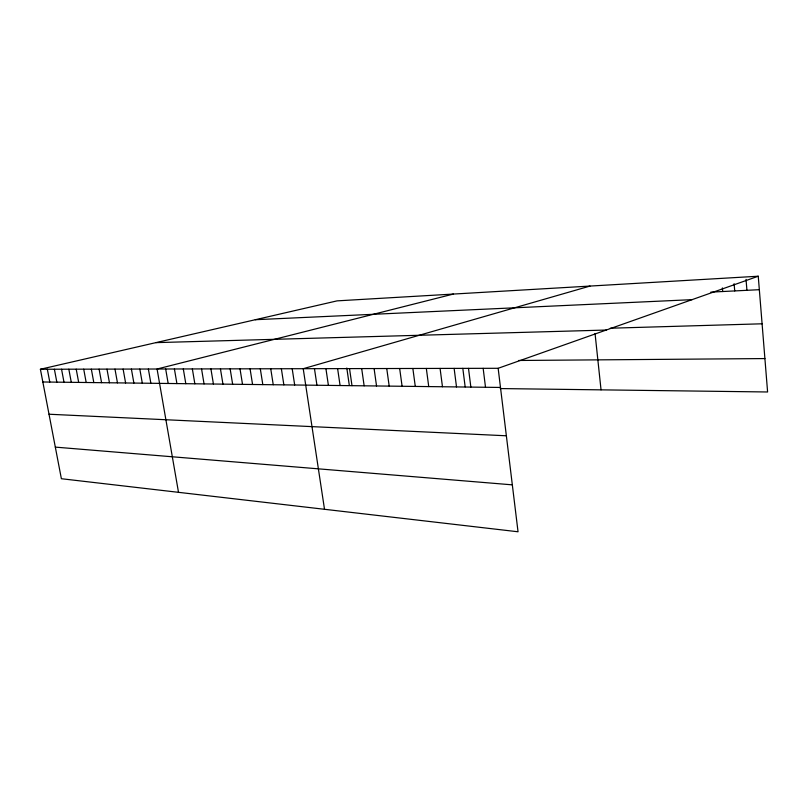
<?xml version="1.0" encoding="UTF-8"?>
<svg xmlns="http://www.w3.org/2000/svg" width="808" height="808" viewBox="0 0 808 808"><rect width="100%" height="100%" fill="white"/><g stroke="black" fill="none" stroke-linecap="round" stroke-linejoin="round"><path stroke-width="1.21" d="M498.152 368.296L518.039 531.775L61.378 478.72L40.4 369.256L498.152 368.296L758.247 276.225L767.6 391.981L500.233 388.567M590.002 286.072L303.222 368.711L324.513 509.293M453.369 294.061L157.075 369.014L178.507 492.325M40.4 369.256L337.077 300.869L758.247 276.225M710.838 292.122L759.338 289.688M255.298 319.716L692.072 299.657M610.303 328.22L762.096 323.796M155.904 342.632L606.222 330.048M518.685 360.479L764.903 358.57M42.834 381.982L500.485 387.446M49.015 414.231L506.364 435.785M55.318 447.117L512.333 484.851M54.389 369.236L56.843 382.154M47.339 369.246L49.783 382.073M61.549 369.216L64.004 382.234M76.215 369.185L78.679 382.416M68.832 369.206L71.286 382.325M83.719 369.165L86.183 382.507M99.101 369.135L101.576 382.689M91.344 369.155L93.819 382.598M106.979 369.125L109.454 382.78M123.119 369.084L125.604 382.972M114.978 369.104L117.463 382.871M131.401 369.074L133.886 383.073M139.814 369.054L142.309 383.174M148.369 369.034L150.864 383.275M165.67 368.993L168.175 383.477M174.417 368.983L176.912 383.588M183.305 368.963L185.81 383.689M201.556 368.923L204.05 383.911M192.355 368.943L194.849 383.8M210.918 368.902L213.423 384.022M220.443 368.882L222.947 384.133M230.149 368.862L232.643 384.244M240.016 368.842L242.521 384.366M250.076 368.822L252.571 384.487M260.307 368.801L262.812 384.608M281.366 368.751L283.861 384.861M270.741 368.781L273.235 384.729M292.193 368.731L294.678 384.992M314.464 368.68L316.948 385.254M325.927 368.66L328.401 385.396M346.804 368.034L349.319 385.406M337.613 368.64L340.087 385.527M349.531 368.61L351.995 385.669M361.691 368.589L364.145 385.82M374.094 368.559L376.538 385.961M386.749 368.529L389.193 386.113M399.667 368.509L402.101 386.274M412.858 368.478L415.282 386.426M426.331 368.448L428.735 386.588M440.077 368.418L442.471 386.749M454.126 368.387L456.51 386.921M468.489 368.357L470.852 387.093M462.812 368.347L465.166 386.891M483.154 368.327L485.507 387.264M595.052 333.492L601.041 389.85M722.382 287.941L722.695 291.526M734.108 283.699L734.725 290.93M746.026 279.386L746.935 290.314"/></g></svg>
